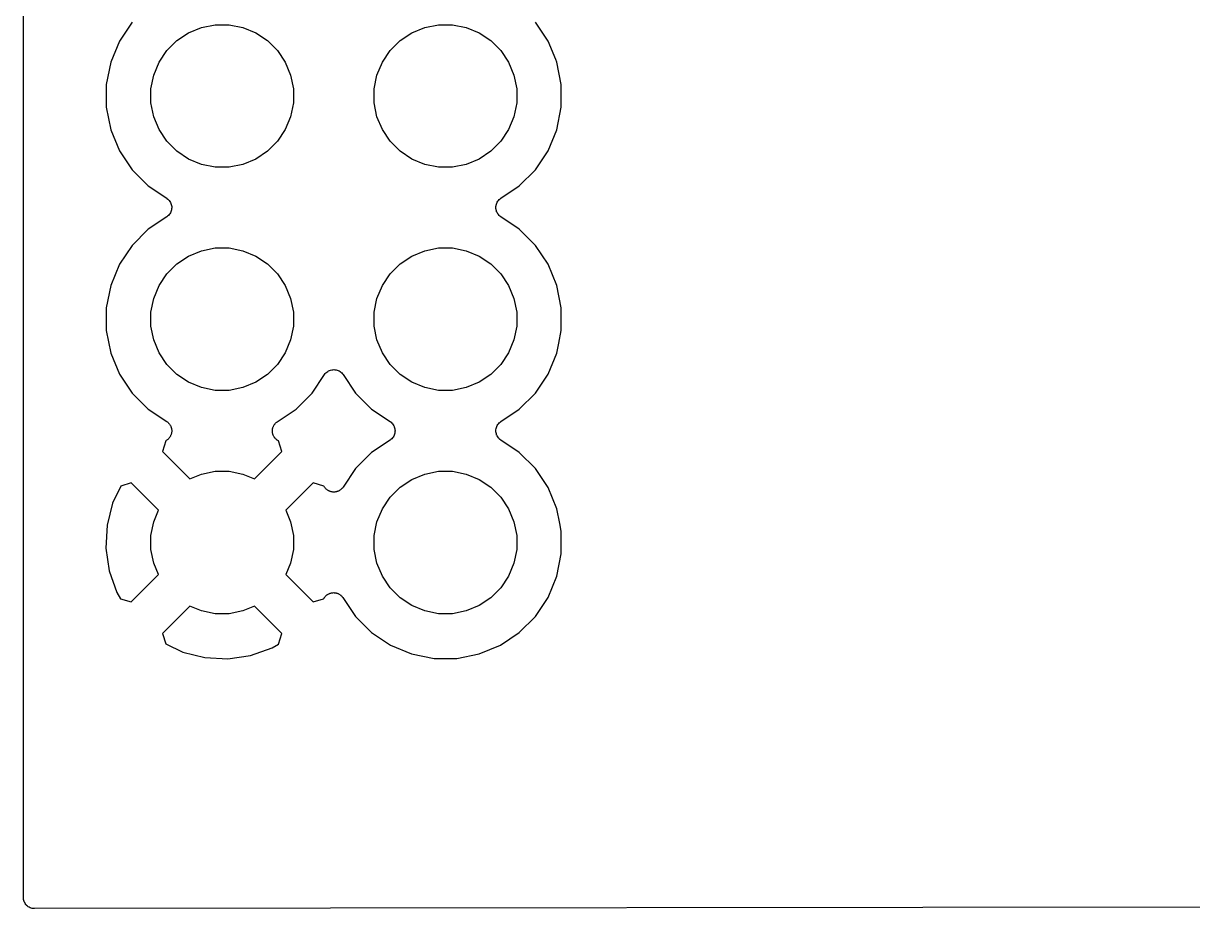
# Model space of a CAD drawing. Extents: x 2.6 to 14.5, y -8.4 to -1.4.
# Drawn here: x 6.144 to 6.668, y -8.406 to -8.01 of the extents above; entities that cross this region are included whole.
import ezdxf

# ---------------------------------------------------------------- set-up
doc = ezdxf.new("R2010")
doc.units = 0
doc.header["$MEASUREMENT"] = 0
doc.layers.add('BLACK', color=7, linetype='CONTINUOUS')

msp = doc.modelspace()

# ---------------------------------------------------------------- linework, layer by layer
at = {"layer": 'BLACK', "linetype": 'CONTINUOUS'}
for p, q in [((6.14398, -8.40098), (6.14398, -6.22828)), ((6.19269, -8.00892), (6.18702, -8.01742)), ((6.21789, -8.01374), (6.2237, -8.01134)), ((6.2237, -8.01134), (6.22986, -8.01011)), ((6.22986, -8.01011), (6.23614, -8.01011)), ((6.23614, -8.01011), (6.2423, -8.01134)), ((6.2423, -8.01134), (6.24811, -8.01374)), ((6.31789, -8.01374), (6.3237, -8.01134)), ((6.3237, -8.01134), (6.32986, -8.01011)), ((6.32986, -8.01011), (6.33614, -8.01011)), ((6.33614, -8.01011), (6.3423, -8.01134)), ((6.3423, -8.01134), (6.34811, -8.01374)), ((6.37898, -8.01742), (6.37331, -8.00892)), ((6.21267, -8.01723), (6.21789, -8.01374)), ((6.24811, -8.01374), (6.25333, -8.01723)), ((6.31267, -8.01723), (6.31789, -8.01374)), ((6.34811, -8.01374), (6.35333, -8.01723)), ((6.18702, -8.01742), (6.1831, -8.02686)), ((6.20474, -8.02689), (6.20823, -8.02167)), ((6.20823, -8.02167), (6.21267, -8.01723)), ((6.25333, -8.01723), (6.25777, -8.02167)), ((6.25777, -8.02167), (6.26126, -8.02689)), ((6.30474, -8.02689), (6.30823, -8.02167)), ((6.30823, -8.02167), (6.31267, -8.01723)), ((6.35333, -8.01723), (6.35777, -8.02167)), ((6.35777, -8.02167), (6.36126, -8.02689)), ((6.38243, -8.02573), (6.37898, -8.01742)), ((6.1831, -8.02686), (6.18111, -8.03689)), ((6.20234, -8.0327), (6.20474, -8.02689)), ((6.26126, -8.02689), (6.26366, -8.0327)), ((6.30234, -8.0327), (6.30474, -8.02689)), ((6.36126, -8.02689), (6.36366, -8.0327)), ((6.3829, -8.02686), (6.38243, -8.02573)), ((6.38489, -8.03689), (6.3829, -8.02686)), ((6.18111, -8.03689), (6.18111, -8.04711)), ((6.20111, -8.03886), (6.20234, -8.0327)), ((6.26366, -8.0327), (6.26489, -8.03886)), ((6.30111, -8.03886), (6.30234, -8.0327)), ((6.36366, -8.0327), (6.36489, -8.03886)), ((6.38489, -8.04711), (6.38489, -8.03689)), ((6.20111, -8.04514), (6.20111, -8.03886)), ((6.26489, -8.03886), (6.26489, -8.04514)), ((6.30111, -8.04514), (6.30111, -8.03886)), ((6.36489, -8.03886), (6.36489, -8.04514)), ((6.18111, -8.04711), (6.1831, -8.05714)), ((6.20234, -8.0513), (6.20111, -8.04514)), ((6.26489, -8.04514), (6.26366, -8.0513)), ((6.30234, -8.0513), (6.30111, -8.04514)), ((6.36489, -8.04514), (6.36366, -8.0513)), ((6.3829, -8.05714), (6.38489, -8.04711)), ((6.20474, -8.05711), (6.20234, -8.0513)), ((6.26366, -8.0513), (6.26126, -8.05711)), ((6.30474, -8.05711), (6.30234, -8.0513)), ((6.36366, -8.0513), (6.36126, -8.05711)), ((6.1831, -8.05714), (6.18702, -8.06658)), ((6.20823, -8.06233), (6.20474, -8.05711)), ((6.26126, -8.05711), (6.25777, -8.06233)), ((6.30823, -8.06233), (6.30474, -8.05711)), ((6.36126, -8.05711), (6.35777, -8.06233)), ((6.37898, -8.06658), (6.3829, -8.05714)), ((6.21267, -8.06677), (6.20823, -8.06233)), ((6.25777, -8.06233), (6.25333, -8.06677)), ((6.31267, -8.06677), (6.30823, -8.06233)), ((6.35777, -8.06233), (6.35333, -8.06677)), ((6.18702, -8.06658), (6.19269, -8.07508)), ((6.21789, -8.07026), (6.21267, -8.06677)), ((6.25333, -8.06677), (6.24811, -8.07026)), ((6.31789, -8.07026), (6.31267, -8.06677)), ((6.35333, -8.06677), (6.34811, -8.07026)), ((6.37331, -8.07508), (6.37898, -8.06658)), ((6.2237, -8.07266), (6.21789, -8.07026)), ((6.22986, -8.07389), (6.2237, -8.07266)), ((6.23614, -8.07389), (6.22986, -8.07389)), ((6.2423, -8.07266), (6.23614, -8.07389)), ((6.24811, -8.07026), (6.2423, -8.07266)), ((6.3237, -8.07266), (6.31789, -8.07026)), ((6.32986, -8.07389), (6.3237, -8.07266)), ((6.33614, -8.07389), (6.32986, -8.07389)), ((6.3423, -8.07266), (6.33614, -8.07389)), ((6.34811, -8.07026), (6.3423, -8.07266)), ((6.19269, -8.07508), (6.19992, -8.08231)), ((6.36608, -8.08231), (6.37331, -8.07508)), ((6.19992, -8.08231), (6.20821, -8.08784)), ((6.35779, -8.08784), (6.36608, -8.08231)), ((6.20821, -8.08784), (6.20824, -8.08787)), ((6.20824, -8.08787), (6.20825, -8.08787)), ((6.20825, -8.08787), (6.20825, -8.08787)), ((6.20825, -8.08787), (6.20827, -8.08788)), ((6.20827, -8.08788), (6.20863, -8.08819)), ((6.20863, -8.08819), (6.20899, -8.08849)), ((6.20899, -8.08849), (6.209, -8.0885)), ((6.209, -8.0885), (6.20901, -8.08851)), ((6.20901, -8.08851), (6.20931, -8.08888)), ((6.20931, -8.08888), (6.20961, -8.08925)), ((6.20961, -8.08925), (6.20961, -8.08926)), ((6.20961, -8.08926), (6.20962, -8.08927)), ((6.20962, -8.08927), (6.20984, -8.08969)), ((6.20984, -8.08969), (6.21006, -8.09011)), ((6.35596, -8.09005), (6.35619, -8.08963)), ((6.35619, -8.08963), (6.35642, -8.08921)), ((6.35642, -8.0892), (6.35643, -8.08919)), ((6.35642, -8.08921), (6.35642, -8.0892)), ((6.35643, -8.08919), (6.35674, -8.08882)), ((6.35674, -8.08882), (6.35704, -8.08846)), ((6.35704, -8.08846), (6.35705, -8.08845)), ((6.35705, -8.08845), (6.35706, -8.08844)), ((6.35706, -8.08844), (6.35743, -8.08814)), ((6.35743, -8.08814), (6.35779, -8.08784)), ((6.20927, -8.09517), (6.20896, -8.09554)), ((6.20957, -8.09481), (6.20927, -8.09517)), ((6.20958, -8.0948), (6.20957, -8.09481)), ((6.20981, -8.09436), (6.20958, -8.09479)), ((6.20958, -8.09479), (6.20958, -8.0948)), ((6.21004, -8.09395), (6.20981, -8.09436)), ((6.21005, -8.09393), (6.21004, -8.09394)), ((6.21004, -8.09394), (6.21004, -8.09395)), ((6.21019, -8.09347), (6.21005, -8.09393)), ((6.21006, -8.09011), (6.21007, -8.09013)), ((6.21007, -8.09013), (6.21007, -8.09014)), ((6.21007, -8.09014), (6.2102, -8.09059)), ((6.21033, -8.09302), (6.21019, -8.09347)), ((6.2102, -8.09059), (6.21034, -8.09105)), ((6.21038, -8.09252), (6.21033, -8.09299)), ((6.21033, -8.09299), (6.21033, -8.09301)), ((6.21033, -8.09301), (6.21033, -8.09302)), ((6.21034, -8.09105), (6.21034, -8.09106)), ((6.21034, -8.09106), (6.21034, -8.09108)), ((6.21034, -8.09108), (6.21039, -8.09155)), ((6.21043, -8.09205), (6.21038, -8.09252)), ((6.21039, -8.09155), (6.21043, -8.09202)), ((6.21043, -8.09202), (6.21043, -8.09203)), ((6.21043, -8.09203), (6.21043, -8.09205)), ((6.35557, -8.09195), (6.35562, -8.09149)), ((6.35557, -8.09197), (6.35557, -8.09195)), ((6.35557, -8.09198), (6.35557, -8.09197)), ((6.35561, -8.09246), (6.35557, -8.09198)), ((6.35566, -8.09292), (6.35561, -8.09246)), ((6.35562, -8.09149), (6.35567, -8.09101)), ((6.35566, -8.09294), (6.35566, -8.09292)), ((6.35566, -8.09295), (6.35566, -8.09294)), ((6.3558, -8.09341), (6.35566, -8.09295)), ((6.35567, -8.09098), (6.35581, -8.09053)), ((6.35567, -8.09099), (6.35567, -8.09098)), ((6.35567, -8.09101), (6.35567, -8.09099)), ((6.35593, -8.09386), (6.3558, -8.09341)), ((6.35581, -8.09053), (6.35595, -8.09007)), ((6.35593, -8.09387), (6.35593, -8.09386)), ((6.35594, -8.09389), (6.35593, -8.09387)), ((6.35616, -8.09431), (6.35594, -8.09389)), ((6.35595, -8.09007), (6.35596, -8.09006)), ((6.35596, -8.09006), (6.35596, -8.09005)), ((6.35638, -8.09473), (6.35616, -8.09431)), ((6.35639, -8.09474), (6.35638, -8.09473)), ((6.35639, -8.09475), (6.35639, -8.09474)), ((6.35669, -8.09512), (6.35639, -8.09475)), ((6.35699, -8.09549), (6.35669, -8.09512)), ((6.20821, -8.09616), (6.19992, -8.10169)), ((6.20858, -8.09585), (6.20821, -8.09616)), ((6.20894, -8.09556), (6.20858, -8.09585)), ((6.20895, -8.09555), (6.20894, -8.09556)), ((6.20896, -8.09554), (6.20895, -8.09555)), ((6.357, -8.0955), (6.35699, -8.09549)), ((6.35701, -8.09551), (6.357, -8.0955)), ((6.35737, -8.09581), (6.35701, -8.09551)), ((6.35773, -8.09612), (6.35737, -8.09581)), ((6.35775, -8.09613), (6.35773, -8.09612)), ((6.35776, -8.09613), (6.35775, -8.09613)), ((6.35775, -8.09613), (6.35775, -8.09613)), ((6.35779, -8.09616), (6.35776, -8.09613)), ((6.36608, -8.10169), (6.35779, -8.09616)), ((6.19992, -8.10169), (6.19269, -8.10892)), ((6.37331, -8.10892), (6.36608, -8.10169)), ((6.19269, -8.10892), (6.18702, -8.11742)), ((6.2237, -8.11134), (6.22986, -8.11011)), ((6.22986, -8.11011), (6.23614, -8.11011)), ((6.23614, -8.11011), (6.2423, -8.11134)), ((6.3237, -8.11134), (6.32986, -8.11011)), ((6.32986, -8.11011), (6.33614, -8.11011)), ((6.33614, -8.11011), (6.3423, -8.11134)), ((6.37898, -8.11742), (6.37331, -8.10892)), ((6.21267, -8.11723), (6.21789, -8.11374)), ((6.21789, -8.11374), (6.2237, -8.11134)), ((6.2423, -8.11134), (6.24811, -8.11374)), ((6.24811, -8.11374), (6.25333, -8.11723)), ((6.31267, -8.11723), (6.31789, -8.11374)), ((6.31789, -8.11374), (6.3237, -8.11134)), ((6.3423, -8.11134), (6.34811, -8.11374)), ((6.34811, -8.11374), (6.35333, -8.11723)), ((6.18702, -8.11742), (6.1831, -8.12686)), ((6.20823, -8.12167), (6.21267, -8.11723)), ((6.25333, -8.11723), (6.25777, -8.12167)), ((6.30823, -8.12167), (6.31267, -8.11723)), ((6.35333, -8.11723), (6.35777, -8.12167)), ((6.3829, -8.12686), (6.37898, -8.11742)), ((6.20474, -8.12689), (6.20823, -8.12167)), ((6.25777, -8.12167), (6.26126, -8.12689)), ((6.30474, -8.12689), (6.30823, -8.12167)), ((6.35777, -8.12167), (6.36126, -8.12689)), ((6.1831, -8.12686), (6.18111, -8.13689)), ((6.20234, -8.1327), (6.20474, -8.12689)), ((6.26126, -8.12689), (6.26366, -8.1327)), ((6.30234, -8.1327), (6.30474, -8.12689)), ((6.36126, -8.12689), (6.36366, -8.1327)), ((6.38489, -8.13689), (6.3829, -8.12686)), ((6.18111, -8.13689), (6.18111, -8.14711)), ((6.20111, -8.13886), (6.20234, -8.1327)), ((6.26366, -8.1327), (6.26489, -8.13886)), ((6.30111, -8.13886), (6.30234, -8.1327)), ((6.36366, -8.1327), (6.36489, -8.13886)), ((6.38489, -8.14711), (6.38489, -8.13689)), ((6.20111, -8.14514), (6.20111, -8.13886)), ((6.26489, -8.13886), (6.26489, -8.14514)), ((6.30111, -8.14514), (6.30111, -8.13886)), ((6.36489, -8.13886), (6.36489, -8.14514)), ((6.18111, -8.14711), (6.1831, -8.15714)), ((6.20234, -8.1513), (6.20111, -8.14514)), ((6.26489, -8.14514), (6.26366, -8.1513)), ((6.30234, -8.1513), (6.30111, -8.14514)), ((6.36489, -8.14514), (6.36366, -8.1513)), ((6.38377, -8.15276), (6.38489, -8.14711)), ((6.20474, -8.15711), (6.20234, -8.1513)), ((6.26366, -8.1513), (6.26126, -8.15711)), ((6.30474, -8.15711), (6.30234, -8.1513)), ((6.36366, -8.1513), (6.36126, -8.15711)), ((6.3829, -8.15714), (6.38377, -8.15276)), ((6.38377, -8.15276), (6.38377, -8.15276)), ((6.1831, -8.15714), (6.18702, -8.16658)), ((6.20823, -8.16233), (6.20474, -8.15711)), ((6.26126, -8.15711), (6.25777, -8.16233)), ((6.30823, -8.16233), (6.30474, -8.15711)), ((6.36126, -8.15711), (6.35777, -8.16233)), ((6.37898, -8.16658), (6.3829, -8.15714)), ((6.21267, -8.16677), (6.20823, -8.16233)), ((6.25777, -8.16233), (6.25333, -8.16677)), ((6.31267, -8.16677), (6.30823, -8.16233)), ((6.35777, -8.16233), (6.35333, -8.16677)), ((6.18702, -8.16658), (6.19269, -8.17508)), ((6.21789, -8.17026), (6.21267, -8.16677)), ((6.25333, -8.16677), (6.24811, -8.17026)), ((6.27331, -8.17508), (6.27884, -8.16679)), ((6.27884, -8.16679), (6.27887, -8.16676)), ((6.27887, -8.16675), (6.27888, -8.16673)), ((6.27887, -8.16676), (6.27887, -8.16675)), ((6.27887, -8.16675), (6.27887, -8.16675)), ((6.27888, -8.16673), (6.27919, -8.16636)), ((6.27919, -8.16636), (6.27949, -8.16601)), ((6.27949, -8.16601), (6.2795, -8.166)), ((6.2795, -8.166), (6.27951, -8.16599)), ((6.27951, -8.16599), (6.27988, -8.16569)), ((6.27988, -8.16569), (6.28025, -8.16539)), ((6.28025, -8.16539), (6.28026, -8.16539)), ((6.28026, -8.16539), (6.28027, -8.16538)), ((6.28027, -8.16538), (6.28069, -8.16516)), ((6.28069, -8.16516), (6.28111, -8.16494)), ((6.28111, -8.16494), (6.28113, -8.16493)), ((6.28113, -8.16493), (6.28114, -8.16493)), ((6.28114, -8.16493), (6.28159, -8.1648)), ((6.28159, -8.1648), (6.28205, -8.16466)), ((6.28205, -8.16466), (6.28206, -8.16466)), ((6.28206, -8.16466), (6.28208, -8.16466)), ((6.28208, -8.16466), (6.28254, -8.16461)), ((6.28254, -8.16461), (6.28302, -8.16457)), ((6.28302, -8.16457), (6.28303, -8.16457)), ((6.28303, -8.16457), (6.28305, -8.16457)), ((6.28305, -8.16457), (6.28351, -8.16462)), ((6.28351, -8.16462), (6.28399, -8.16467)), ((6.28399, -8.16467), (6.28401, -8.16467)), ((6.28401, -8.16467), (6.28402, -8.16467)), ((6.28402, -8.16467), (6.28446, -8.16481)), ((6.28446, -8.16481), (6.28493, -8.16495)), ((6.28493, -8.16495), (6.28494, -8.16496)), ((6.28494, -8.16496), (6.28495, -8.16496)), ((6.28495, -8.16496), (6.28536, -8.16519)), ((6.28536, -8.16519), (6.28579, -8.16542)), ((6.28579, -8.16542), (6.2858, -8.16542)), ((6.2858, -8.16542), (6.28581, -8.16543)), ((6.28581, -8.16543), (6.28617, -8.16574)), ((6.28617, -8.16574), (6.28654, -8.16604)), ((6.28654, -8.16604), (6.28655, -8.16605)), ((6.28655, -8.16605), (6.28656, -8.16606)), ((6.28656, -8.16606), (6.28685, -8.16642)), ((6.28685, -8.16642), (6.28716, -8.16679)), ((6.28716, -8.16679), (6.29269, -8.17508)), ((6.31789, -8.17026), (6.31267, -8.16677)), ((6.35333, -8.16677), (6.34811, -8.17026)), ((6.37331, -8.17508), (6.37898, -8.16658)), ((6.2237, -8.17266), (6.21789, -8.17026)), ((6.22986, -8.17389), (6.2237, -8.17266)), ((6.2423, -8.17266), (6.23614, -8.17389)), ((6.24811, -8.17026), (6.2423, -8.17266)), ((6.3237, -8.17266), (6.31789, -8.17026)), ((6.32986, -8.17389), (6.3237, -8.17266)), ((6.3423, -8.17266), (6.33614, -8.17389)), ((6.34811, -8.17026), (6.3423, -8.17266)), ((6.19269, -8.17508), (6.19992, -8.18231)), ((6.23614, -8.17389), (6.22986, -8.17389)), ((6.26608, -8.18231), (6.27331, -8.17508)), ((6.29269, -8.17508), (6.29992, -8.18231)), ((6.33614, -8.17389), (6.32986, -8.17389)), ((6.36608, -8.18231), (6.37331, -8.17508)), ((6.19992, -8.18231), (6.20821, -8.18784)), ((6.25769, -8.18791), (6.26608, -8.18231)), ((6.29992, -8.18231), (6.30821, -8.18784)), ((6.35779, -8.18784), (6.36608, -8.18231)), ((6.20821, -8.18784), (6.20826, -8.18788)), ((6.20826, -8.18788), (6.20844, -8.18803)), ((6.20844, -8.18803), (6.20863, -8.18816)), ((6.20863, -8.18816), (6.20881, -8.18834)), ((6.20881, -8.18834), (6.20901, -8.18851)), ((6.20901, -8.18851), (6.20916, -8.18869)), ((6.20916, -8.18869), (6.20932, -8.18886)), ((6.20932, -8.18886), (6.20946, -8.18907)), ((6.20946, -8.18907), (6.20962, -8.18927)), ((6.20962, -8.18927), (6.20973, -8.18948)), ((6.25615, -8.18959), (6.25632, -8.18928)), ((6.25632, -8.18928), (6.25641, -8.18917)), ((6.25641, -8.18917), (6.25648, -8.18906)), ((6.25648, -8.18906), (6.25672, -8.1888)), ((6.25672, -8.1888), (6.25694, -8.18853)), ((6.25694, -8.18853), (6.25705, -8.18844)), ((6.25705, -8.18844), (6.25714, -8.18834)), ((6.25714, -8.18834), (6.25742, -8.18813)), ((6.25742, -8.18813), (6.25769, -8.18791)), ((6.30821, -8.18784), (6.30824, -8.18787)), ((6.30824, -8.18787), (6.30825, -8.18787)), ((6.30825, -8.18787), (6.30825, -8.18787)), ((6.30825, -8.18787), (6.30827, -8.18788)), ((6.30827, -8.18788), (6.30863, -8.18819)), ((6.30863, -8.18819), (6.30899, -8.18849)), ((6.30899, -8.18849), (6.309, -8.1885)), ((6.309, -8.1885), (6.30901, -8.18851)), ((6.30901, -8.18851), (6.30931, -8.18888)), ((6.30931, -8.18888), (6.30961, -8.18925)), ((6.30961, -8.18925), (6.30961, -8.18926)), ((6.30961, -8.18926), (6.30962, -8.18927)), ((6.30962, -8.18927), (6.30984, -8.18969)), ((6.35619, -8.18963), (6.35642, -8.18921)), ((6.35642, -8.1892), (6.35643, -8.18919)), ((6.35642, -8.18921), (6.35642, -8.1892)), ((6.35643, -8.18919), (6.35674, -8.18882)), ((6.35674, -8.18882), (6.35704, -8.18846)), ((6.35704, -8.18846), (6.35705, -8.18845)), ((6.35705, -8.18845), (6.35706, -8.18844)), ((6.35706, -8.18844), (6.35743, -8.18814)), ((6.35743, -8.18814), (6.35779, -8.18784)), ((6.20969, -8.19458), (6.20957, -8.19481)), ((6.20983, -8.19437), (6.20969, -8.19458)), ((6.20973, -8.18948), (6.20985, -8.18967)), ((6.20992, -8.19415), (6.20983, -8.19437)), ((6.20985, -8.18967), (6.20995, -8.18991)), ((6.21003, -8.19395), (6.20992, -8.19415)), ((6.20995, -8.18991), (6.21007, -8.19014)), ((6.21011, -8.1937), (6.21003, -8.19395)), ((6.21007, -8.19014), (6.21013, -8.19036)), ((6.21021, -8.19347), (6.21011, -8.1937)), ((6.21013, -8.19036), (6.21022, -8.19058)), ((6.21025, -8.19324), (6.21021, -8.19347)), ((6.21022, -8.19058), (6.21027, -8.19083)), ((6.21032, -8.19302), (6.21025, -8.19324)), ((6.21027, -8.19083), (6.21034, -8.19107)), ((6.21035, -8.19276), (6.21032, -8.19302)), ((6.21034, -8.19107), (6.21036, -8.19131)), ((6.2104, -8.19251), (6.21035, -8.19276)), ((6.21036, -8.19131), (6.21041, -8.19153)), ((6.21043, -8.19205), (6.2104, -8.19228)), ((6.2104, -8.19228), (6.2104, -8.19251)), ((6.21041, -8.19153), (6.21041, -8.19179)), ((6.21041, -8.19179), (6.21043, -8.19205)), ((6.25547, -8.19204), (6.25549, -8.19191)), ((6.25551, -8.19239), (6.25547, -8.19204)), ((6.25548, -8.19177), (6.25554, -8.19142)), ((6.25549, -8.19191), (6.25548, -8.19177)), ((6.25552, -8.19275), (6.25551, -8.19239)), ((6.25555, -8.19288), (6.25552, -8.19275)), ((6.25554, -8.19142), (6.25557, -8.19107)), ((6.25556, -8.19301), (6.25555, -8.19288)), ((6.25566, -8.19335), (6.25556, -8.19301)), ((6.25557, -8.19107), (6.25561, -8.19094)), ((6.25561, -8.19094), (6.25563, -8.19081)), ((6.25563, -8.19081), (6.25575, -8.19048)), ((6.25575, -8.1937), (6.25566, -8.19335)), ((6.25575, -8.19048), (6.25586, -8.19014)), ((6.2558, -8.19382), (6.25575, -8.1937)), ((6.25584, -8.19395), (6.2558, -8.19382)), ((6.25601, -8.19426), (6.25584, -8.19395)), ((6.25586, -8.19014), (6.25592, -8.19002)), ((6.25592, -8.19002), (6.25597, -8.18989)), ((6.25597, -8.18989), (6.25615, -8.18959)), ((6.25615, -8.19458), (6.25601, -8.19426)), ((6.25623, -8.19469), (6.25615, -8.19458)), ((6.30981, -8.19436), (6.30958, -8.19479)), ((6.31004, -8.19395), (6.30981, -8.19436)), ((6.30984, -8.18969), (6.31006, -8.19011)), ((6.31005, -8.19393), (6.31004, -8.19394)), ((6.31004, -8.19394), (6.31004, -8.19395)), ((6.31019, -8.19347), (6.31005, -8.19393)), ((6.31006, -8.19011), (6.31007, -8.19013)), ((6.31007, -8.19013), (6.31007, -8.19014)), ((6.31007, -8.19014), (6.3102, -8.19059)), ((6.31033, -8.19302), (6.31019, -8.19347)), ((6.3102, -8.19059), (6.31034, -8.19105)), ((6.31038, -8.19252), (6.31033, -8.19299)), ((6.31033, -8.19299), (6.31033, -8.19301)), ((6.31033, -8.19301), (6.31033, -8.19302)), ((6.31034, -8.19105), (6.31034, -8.19106)), ((6.31034, -8.19106), (6.31034, -8.19108)), ((6.31034, -8.19108), (6.31039, -8.19155)), ((6.31043, -8.19205), (6.31038, -8.19252)), ((6.31039, -8.19155), (6.31043, -8.19202)), ((6.31043, -8.19202), (6.31043, -8.19203)), ((6.31043, -8.19203), (6.31043, -8.19205)), ((6.35557, -8.19195), (6.35562, -8.19149)), ((6.35557, -8.19197), (6.35557, -8.19195)), ((6.35557, -8.19198), (6.35557, -8.19197)), ((6.35561, -8.19246), (6.35557, -8.19198)), ((6.35566, -8.19292), (6.35561, -8.19246)), ((6.35562, -8.19149), (6.35567, -8.19101)), ((6.35566, -8.19294), (6.35566, -8.19292)), ((6.35566, -8.19295), (6.35566, -8.19294)), ((6.3558, -8.19341), (6.35566, -8.19295)), ((6.35567, -8.19098), (6.35581, -8.19053)), ((6.35567, -8.19099), (6.35567, -8.19098)), ((6.35567, -8.19101), (6.35567, -8.19099)), ((6.35593, -8.19386), (6.3558, -8.19341)), ((6.35581, -8.19053), (6.35595, -8.19007)), ((6.35593, -8.19387), (6.35593, -8.19386)), ((6.35594, -8.19389), (6.35593, -8.19387)), ((6.35616, -8.19431), (6.35594, -8.19389)), ((6.35595, -8.19007), (6.35596, -8.19006)), ((6.35596, -8.19005), (6.35619, -8.18963)), ((6.35596, -8.19006), (6.35596, -8.19005)), ((6.35638, -8.19473), (6.35616, -8.19431)), ((6.20777, -8.19642), (6.20635, -8.20121)), ((6.20779, -8.19641), (6.20777, -8.19642)), ((6.20798, -8.19628), (6.20779, -8.19641)), ((6.20819, -8.19617), (6.20798, -8.19628)), ((6.20838, -8.19601), (6.20819, -8.19617)), ((6.2086, -8.19587), (6.20838, -8.19601)), ((6.20876, -8.1957), (6.2086, -8.19587)), ((6.20894, -8.19556), (6.20876, -8.1957)), ((6.20911, -8.19536), (6.20894, -8.19556)), ((6.20929, -8.19518), (6.20911, -8.19536)), ((6.20942, -8.19498), (6.20929, -8.19518)), ((6.20957, -8.19481), (6.20942, -8.19498)), ((6.2563, -8.19481), (6.25623, -8.19469)), ((6.25652, -8.19509), (6.2563, -8.19481)), ((6.25672, -8.19537), (6.25652, -8.19509)), ((6.25682, -8.19547), (6.25672, -8.19537)), ((6.25691, -8.19557), (6.25682, -8.19547)), ((6.25718, -8.1958), (6.25691, -8.19557)), ((6.25744, -8.19604), (6.25718, -8.1958)), ((6.25755, -8.19611), (6.25744, -8.19604)), ((6.25766, -8.1962), (6.25755, -8.19611)), ((6.25797, -8.19637), (6.25766, -8.1962)), ((6.25827, -8.19655), (6.25797, -8.19637)), ((6.25965, -8.20121), (6.25827, -8.19655)), ((6.25827, -8.19655), (6.25827, -8.19655)), ((6.30821, -8.19616), (6.29992, -8.20169)), ((6.30858, -8.19585), (6.30821, -8.19616)), ((6.30894, -8.19556), (6.30858, -8.19585)), ((6.30895, -8.19555), (6.30894, -8.19556)), ((6.30896, -8.19554), (6.30895, -8.19555)), ((6.30927, -8.19517), (6.30896, -8.19554)), ((6.30957, -8.19481), (6.30927, -8.19517)), ((6.30958, -8.1948), (6.30957, -8.19481)), ((6.30958, -8.19479), (6.30958, -8.1948)), ((6.35639, -8.19474), (6.35638, -8.19473)), ((6.35639, -8.19475), (6.35639, -8.19474)), ((6.35669, -8.19512), (6.35639, -8.19475)), ((6.35699, -8.19549), (6.35669, -8.19512)), ((6.357, -8.1955), (6.35699, -8.19549)), ((6.35701, -8.19551), (6.357, -8.1955)), ((6.35737, -8.19581), (6.35701, -8.19551)), ((6.35773, -8.19612), (6.35737, -8.19581)), ((6.35775, -8.19613), (6.35773, -8.19612)), ((6.35776, -8.19613), (6.35775, -8.19613)), ((6.35775, -8.19613), (6.35775, -8.19613)), ((6.35779, -8.19616), (6.35776, -8.19613)), ((6.36608, -8.20169), (6.35779, -8.19616)), ((6.20635, -8.20121), (6.21859, -8.21345)), ((6.24741, -8.21345), (6.25965, -8.20121)), ((6.29992, -8.20169), (6.29269, -8.20892)), ((6.37331, -8.20892), (6.36608, -8.20169)), ((6.2237, -8.21134), (6.22986, -8.21011)), ((6.22986, -8.21011), (6.23614, -8.21011)), ((6.23614, -8.21011), (6.2423, -8.21134)), ((6.29269, -8.20892), (6.28716, -8.21721)), ((6.3237, -8.21134), (6.32986, -8.21011)), ((6.32986, -8.21011), (6.33614, -8.21011)), ((6.33614, -8.21011), (6.3423, -8.21134)), ((6.37898, -8.21742), (6.37331, -8.20892)), ((6.19221, -8.21535), (6.18755, -8.21673)), ((6.20445, -8.22759), (6.19221, -8.21535)), ((6.21859, -8.21345), (6.2237, -8.21134)), ((6.2423, -8.21134), (6.24741, -8.21345)), ((6.27379, -8.21535), (6.26155, -8.22759)), ((6.27858, -8.21677), (6.27379, -8.21535)), ((6.31267, -8.21723), (6.31789, -8.21374)), ((6.31789, -8.21374), (6.3237, -8.21134)), ((6.3423, -8.21134), (6.34811, -8.21374)), ((6.34811, -8.21374), (6.35333, -8.21723)), ((6.18755, -8.21673), (6.18392, -8.2244)), ((6.27859, -8.21679), (6.27858, -8.21677)), ((6.27872, -8.21698), (6.27859, -8.21679)), ((6.27883, -8.21719), (6.27872, -8.21698)), ((6.27899, -8.21738), (6.27883, -8.21719)), ((6.27913, -8.2176), (6.27899, -8.21738)), ((6.2793, -8.21776), (6.27913, -8.2176)), ((6.27944, -8.21794), (6.2793, -8.21776)), ((6.27964, -8.21811), (6.27944, -8.21794)), ((6.27982, -8.21829), (6.27964, -8.21811)), ((6.28002, -8.21842), (6.27982, -8.21829)), ((6.28019, -8.21857), (6.28002, -8.21842)), ((6.28042, -8.21869), (6.28019, -8.21857)), ((6.28063, -8.21883), (6.28042, -8.21869)), ((6.28085, -8.21892), (6.28063, -8.21883)), ((6.28105, -8.21903), (6.28085, -8.21892)), ((6.2813, -8.21911), (6.28105, -8.21903)), ((6.28153, -8.21921), (6.2813, -8.21911)), ((6.28176, -8.21925), (6.28153, -8.21921)), ((6.28198, -8.21932), (6.28176, -8.21925)), ((6.28224, -8.21935), (6.28198, -8.21932)), ((6.28249, -8.2194), (6.28224, -8.21935)), ((6.28272, -8.2194), (6.28249, -8.2194)), ((6.28295, -8.21943), (6.28272, -8.2194)), ((6.28321, -8.21941), (6.28295, -8.21943)), ((6.28347, -8.21941), (6.28321, -8.21941)), ((6.28369, -8.21936), (6.28347, -8.21941)), ((6.28393, -8.21934), (6.28369, -8.21936)), ((6.28417, -8.21927), (6.28393, -8.21934)), ((6.28442, -8.21922), (6.28417, -8.21927)), ((6.28464, -8.21913), (6.28442, -8.21922)), ((6.28486, -8.21907), (6.28464, -8.21913)), ((6.28509, -8.21895), (6.28486, -8.21907)), ((6.28533, -8.21885), (6.28509, -8.21895)), ((6.28552, -8.21873), (6.28533, -8.21885)), ((6.28573, -8.21862), (6.28552, -8.21873)), ((6.28593, -8.21846), (6.28573, -8.21862)), ((6.28614, -8.21832), (6.28593, -8.21846)), ((6.28631, -8.21816), (6.28614, -8.21832)), ((6.28649, -8.21801), (6.28631, -8.21816)), ((6.28666, -8.21781), (6.28649, -8.21801)), ((6.28684, -8.21763), (6.28666, -8.21781)), ((6.28697, -8.21744), (6.28684, -8.21763)), ((6.28712, -8.21726), (6.28697, -8.21744)), ((6.28716, -8.21721), (6.28712, -8.21726)), ((6.30823, -8.22167), (6.31267, -8.21723)), ((6.35333, -8.21723), (6.35777, -8.22167)), ((6.3829, -8.22686), (6.37898, -8.21742)), ((6.18392, -8.2244), (6.18143, -8.23431)), ((6.30474, -8.22689), (6.30823, -8.22167)), ((6.35777, -8.22167), (6.36126, -8.22689)), ((6.20234, -8.2327), (6.20445, -8.22759)), ((6.26155, -8.22759), (6.26366, -8.2327)), ((6.30234, -8.2327), (6.30474, -8.22689)), ((6.36126, -8.22689), (6.36366, -8.2327)), ((6.38421, -8.23346), (6.3829, -8.22686)), ((6.18143, -8.23431), (6.18092, -8.24452)), ((6.20111, -8.23886), (6.20234, -8.2327)), ((6.26366, -8.2327), (6.26489, -8.23886)), ((6.30111, -8.23886), (6.30234, -8.2327)), ((6.36366, -8.2327), (6.36489, -8.23886)), ((6.38489, -8.23689), (6.38421, -8.23346)), ((6.20111, -8.24514), (6.20111, -8.23886)), ((6.26489, -8.23886), (6.26489, -8.24514)), ((6.30111, -8.24514), (6.30111, -8.23886)), ((6.36489, -8.23886), (6.36489, -8.24514)), ((6.38489, -8.24711), (6.38489, -8.23689)), ((6.18092, -8.24452), (6.18241, -8.25463)), ((6.20234, -8.2513), (6.20111, -8.24514)), ((6.26489, -8.24514), (6.26366, -8.2513)), ((6.30234, -8.2513), (6.30111, -8.24514)), ((6.36489, -8.24514), (6.36366, -8.2513)), ((6.20445, -8.25641), (6.20234, -8.2513)), ((6.26366, -8.2513), (6.26155, -8.25641)), ((6.30474, -8.25711), (6.30234, -8.2513)), ((6.36366, -8.2513), (6.36126, -8.25711)), ((6.3829, -8.25714), (6.38489, -8.24711)), ((6.18241, -8.25463), (6.18589, -8.26437)), ((6.19221, -8.26865), (6.20445, -8.25641)), ((6.26155, -8.25641), (6.27379, -8.26865)), ((6.30823, -8.26233), (6.30474, -8.25711)), ((6.36126, -8.25711), (6.35777, -8.26233)), ((6.37898, -8.26658), (6.3829, -8.25714)), ((6.31267, -8.26677), (6.30823, -8.26233)), ((6.35777, -8.26233), (6.35333, -8.26677)), ((6.18589, -8.26437), (6.18742, -8.26723)), ((6.18742, -8.26723), (6.19221, -8.26865)), ((6.27379, -8.26865), (6.27845, -8.26727)), ((6.27845, -8.26727), (6.27863, -8.26697)), ((6.27845, -8.26727), (6.27845, -8.26727)), ((6.27863, -8.26697), (6.2788, -8.26666)), ((6.2788, -8.26666), (6.27889, -8.26655)), ((6.27889, -8.26655), (6.27896, -8.26644)), ((6.27896, -8.26644), (6.2792, -8.26618)), ((6.2792, -8.26618), (6.27943, -8.26591)), ((6.27943, -8.26591), (6.27953, -8.26582)), ((6.27953, -8.26582), (6.27963, -8.26572)), ((6.27963, -8.26572), (6.27991, -8.26552)), ((6.27991, -8.26552), (6.28019, -8.2653)), ((6.28019, -8.2653), (6.28031, -8.26523)), ((6.28031, -8.26523), (6.28042, -8.26515)), ((6.28042, -8.26515), (6.28074, -8.26501)), ((6.28074, -8.26501), (6.28105, -8.26484)), ((6.28105, -8.26484), (6.28118, -8.2648)), ((6.28118, -8.2648), (6.2813, -8.26475)), ((6.2813, -8.26475), (6.28165, -8.26466)), ((6.28165, -8.26466), (6.28199, -8.26456)), ((6.28199, -8.26456), (6.28212, -8.26455)), ((6.28212, -8.26455), (6.28225, -8.26452)), ((6.28225, -8.26452), (6.28261, -8.26451)), ((6.28261, -8.26451), (6.28296, -8.26447)), ((6.28296, -8.26447), (6.28309, -8.26449)), ((6.28309, -8.26449), (6.28323, -8.26448)), ((6.28323, -8.26448), (6.28358, -8.26454)), ((6.28358, -8.26454), (6.28393, -8.26457)), ((6.28393, -8.26457), (6.28406, -8.26461)), ((6.28406, -8.26461), (6.28419, -8.26463)), ((6.28419, -8.26463), (6.28452, -8.26475)), ((6.28452, -8.26475), (6.28486, -8.26486)), ((6.28486, -8.26486), (6.28498, -8.26492)), ((6.28498, -8.26492), (6.28511, -8.26497)), ((6.28511, -8.26497), (6.28541, -8.26515)), ((6.28541, -8.26515), (6.28572, -8.26532)), ((6.28572, -8.26532), (6.28583, -8.26541)), ((6.28583, -8.26541), (6.28594, -8.26548)), ((6.28594, -8.26548), (6.2862, -8.26572)), ((6.2862, -8.26572), (6.28647, -8.26594)), ((6.28647, -8.26594), (6.28656, -8.26605)), ((6.28656, -8.26605), (6.28666, -8.26614)), ((6.28666, -8.26614), (6.28687, -8.26642)), ((6.28687, -8.26642), (6.28709, -8.26669)), ((6.28709, -8.26669), (6.29269, -8.27508)), ((6.31789, -8.27026), (6.31267, -8.26677)), ((6.35333, -8.26677), (6.34811, -8.27026)), ((6.37331, -8.27508), (6.37898, -8.26658)), ((6.21859, -8.27055), (6.20635, -8.28279)), ((6.2237, -8.27266), (6.21859, -8.27055)), ((6.22986, -8.27389), (6.2237, -8.27266)), ((6.2423, -8.27266), (6.23614, -8.27389)), ((6.24741, -8.27055), (6.2423, -8.27266)), ((6.25965, -8.28279), (6.24741, -8.27055)), ((6.3237, -8.27266), (6.31789, -8.27026)), ((6.32986, -8.27389), (6.3237, -8.27266)), ((6.3423, -8.27266), (6.33614, -8.27389)), ((6.34811, -8.27026), (6.3423, -8.27266)), ((6.23614, -8.27389), (6.22986, -8.27389)), ((6.29269, -8.27508), (6.29992, -8.28231)), ((6.33614, -8.27389), (6.32986, -8.27389)), ((6.36608, -8.28231), (6.37331, -8.27508)), ((6.20635, -8.28279), (6.20773, -8.28745)), ((6.25823, -8.28758), (6.25965, -8.28279)), ((6.29992, -8.28231), (6.30842, -8.28798)), ((6.35758, -8.28798), (6.36608, -8.28231)), ((6.20773, -8.28745), (6.2154, -8.29108)), ((6.25537, -8.28911), (6.25823, -8.28758)), ((6.30842, -8.28798), (6.31786, -8.2919)), ((6.34814, -8.2919), (6.35758, -8.28798)), ((6.2154, -8.29108), (6.22531, -8.29357)), ((6.22531, -8.29357), (6.23552, -8.29408)), ((6.23552, -8.29408), (6.24563, -8.29259)), ((6.24563, -8.29259), (6.25537, -8.28911)), ((6.31786, -8.2919), (6.32789, -8.29389)), ((6.32789, -8.29389), (6.33811, -8.29389)), ((6.33811, -8.29389), (6.34814, -8.2919)), ((6.14403, -8.40146), (6.14398, -8.40098)), ((6.14407, -8.40193), (6.14403, -8.40146)), ((6.14408, -8.40194), (6.14407, -8.40193)), ((6.14408, -8.40196), (6.14408, -8.40194)), ((6.14422, -8.40241), (6.14408, -8.40196)), ((6.14435, -8.40286), (6.14422, -8.40241)), ((6.14436, -8.40288), (6.14435, -8.40286)), ((6.14436, -8.40289), (6.14436, -8.40288)), ((6.14458, -8.40331), (6.14436, -8.40289)), ((6.1448, -8.40373), (6.14458, -8.40331)), ((6.14481, -8.40374), (6.1448, -8.40373)), ((6.14482, -8.40375), (6.14481, -8.40374)), ((6.14512, -8.40412), (6.14482, -8.40375)), ((11.8016, -8.39921), (6.14899, -8.40598)), ((6.14542, -8.40449), (6.14512, -8.40412)), ((6.14543, -8.4045), (6.14542, -8.40449)), ((6.14544, -8.40451), (6.14543, -8.4045)), ((6.1458, -8.40481), (6.14544, -8.40451)), ((6.14616, -8.40511), (6.1458, -8.40481)), ((6.14618, -8.40512), (6.14616, -8.40511)), ((6.14619, -8.40513), (6.14618, -8.40512)), ((6.14661, -8.40536), (6.14619, -8.40513)), ((6.14702, -8.40558), (6.14661, -8.40536)), ((6.14703, -8.40559), (6.14702, -8.40558)), ((6.14705, -8.40559), (6.14703, -8.40559)), ((6.1475, -8.40573), (6.14705, -8.40559)), ((6.14795, -8.40588), (6.1475, -8.40573)), ((6.14797, -8.40588), (6.14795, -8.40588)), ((6.14798, -8.40588), (6.14797, -8.40588)), ((6.14845, -8.40593), (6.14798, -8.40588)), ((6.14892, -8.40598), (6.14845, -8.40593)), ((6.14895, -8.40598), (6.14892, -8.40598)), ((6.14899, -8.40598), (6.14895, -8.40598)), ((6.14895, -8.40598), (6.14895, -8.40598)), ((6.14895, -8.40598), (6.14895, -8.40598))]:
    msp.add_line(p, q, dxfattribs=at)

doc.saveas('drawing.dxf')
